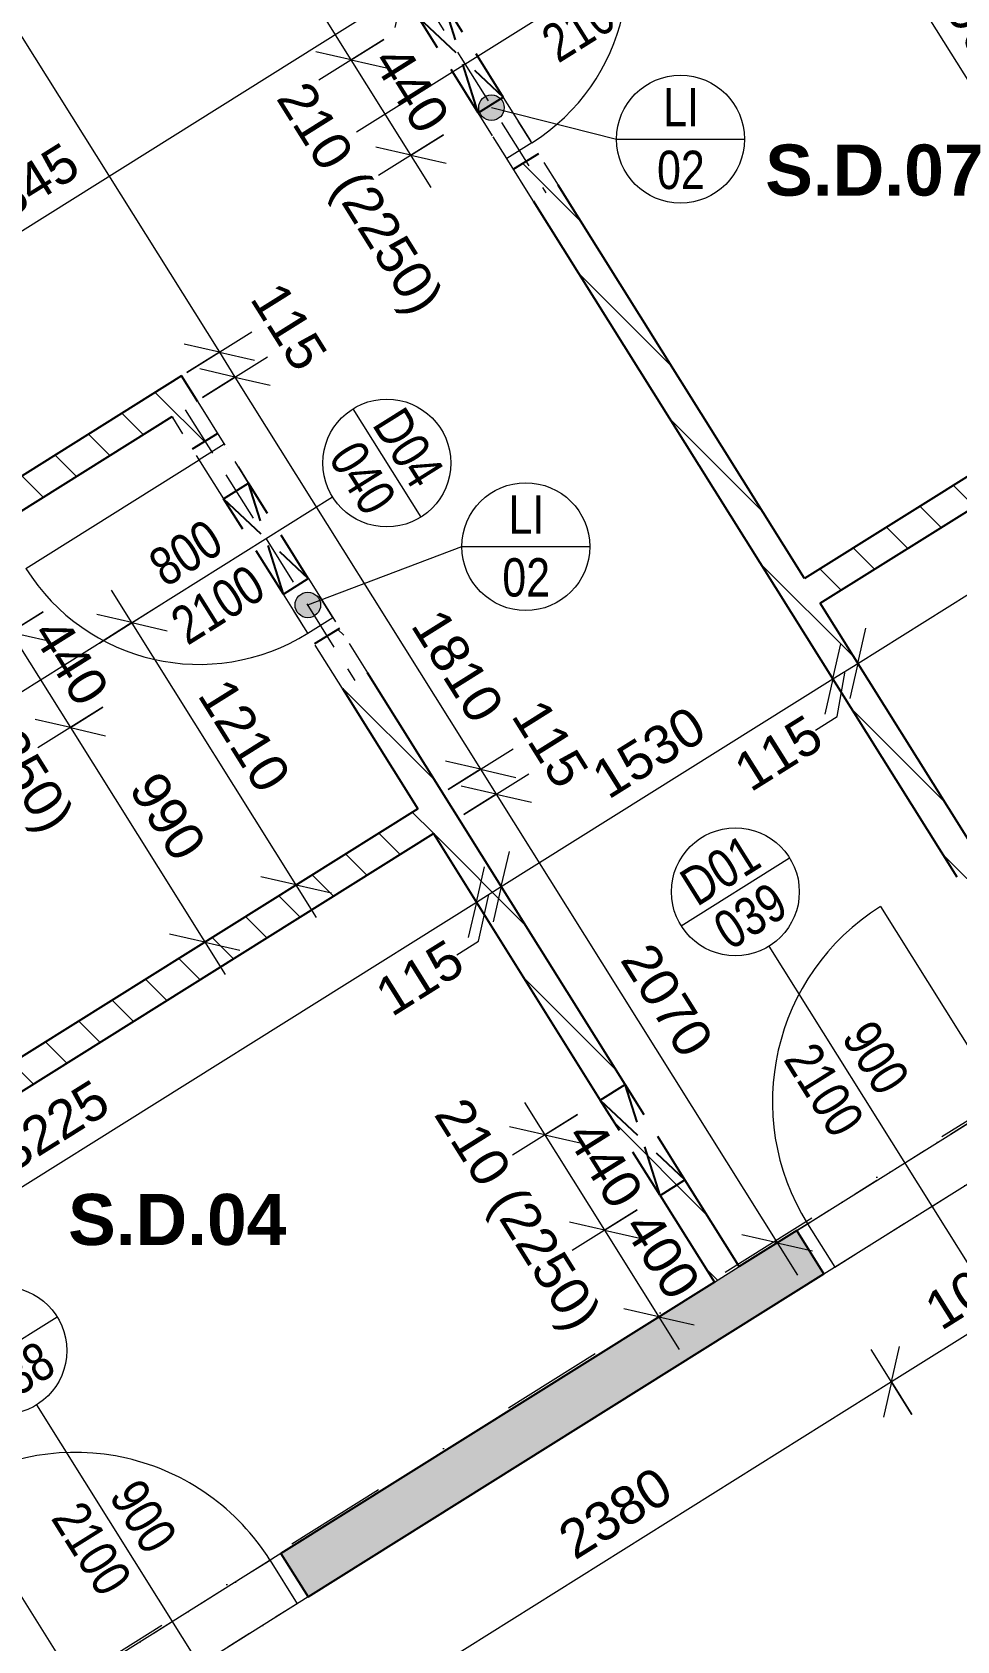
# Model space of a CAD drawing. Header units: millimetres. Extents: x -45523 to 44975, y -3459 to 74573.
# Drawn here: x -30071 to -26455, y 48890 to 55182 of the extents above; entities that cross this region are included whole.
import ezdxf

# ---------------------------------------------------------------- set-up
doc = ezdxf.new("R2010")
doc.units = ezdxf.units.MM
for name, pattern in [('HA_Dash_3mm-S1mm', [300, 200, -100]), ('HA_DashDot_10mm-S3mm', [1000, 400, -300, 0, -300]), ('HA_DashDot_2_2mm-S0_6mm', [220, 100, -60, 0, -60])]:
    doc.linetypes.add(name, pattern=pattern)
for name, color, linetype, lineweight in [('A-____-____-DIMS', 9, 'Continuous', 5), ('A-____-____-DIMS-100', 9, 'Continuous', 5), ('A-AREA-____-IDEN', 9, 'Continuous', 9), ('A-DOOR-____-IDEN', 9, 'Continuous', 9), ('A-DOOR-____-MCUT', 9, 'HA_DashDot_2_2mm-S0_6mm', 9), ('A-DOOR-____-OTLN', 9, 'Continuous', 9), ('A-DOOR-FRAM-MCUT', 9, 'Continuous', 9), ('A-GENM-____-HDLN', 9, 'HA_Dash_3mm-S1mm', 9), ('A-GENM-____-IDEN', 9, 'Continuous', 9), ('A-GENM-____-MCUT', 9, 'HA_Dash_3mm-S1mm', 25), ('A-GENM-____-OTLN', 9, 'Continuous', 9), ('A-WALL-____-MCUT', 9, 'Continuous', 9), ('A-WALL-____-PATT', 9, 'Continuous', 25), ('I-WALL-____-MCUT', 9, 'Continuous', 25), ('S-GRID-____-OTLN', 9, 'Continuous', 5)]:
    doc.layers.add(name, color=color, linetype=linetype, lineweight=lineweight)
doc.styles.add('Arial_2', font='arial.ttf', dxfattribs={"height": 150})
doc.styles.add('Arial_3', font='arial.ttf', dxfattribs={"width": 0.8, "height": 150})
doc.styles.add('Arial_B', font='arialbd.ttf', dxfattribs={"height": 200})
doc.dimstyles.new('Inner_Dimensions', dxfattribs={"dimscale": 304.8, "dimtxt": 153.03891, "dimasz": 0.656168, "dimexe": 0.492126, "dimexo": 0.0625, "dimgap": 0.065617, "dimtad": 1, "dimdec": 0, "dimzin": 0, "dimdsep": 46, "dimtxsty": 'Arial_2', "dimblk1": 'OBLIQUE', "dimblk2": 'OBLIQUE', "dimsah": 1, "dimcen": 0.09, "dimdle": 0.492126, "dimazin": 0, "dimtfac": 1, "dimtdec": 4, "dimtix": 1, "dimtmove": 0, "dimatfit": 3, "dimfxl": 0.492126, "dimfxlon": 1, "dimtvp": 1, "dimtolj": 1, "dimtzin": 0, "dimlwd": 9, "dimlwe": 9, "dimarcsym": 2})
doc.dimstyles.new('Inner_Dimensions_1', dxfattribs={"dimscale": 304.8, "dimtxt": 153.03891, "dimasz": 0.656168, "dimexe": 0.492126, "dimexo": 0.0625, "dimgap": 0.065617, "dimtad": 1, "dimdec": 0, "dimzin": 0, "dimdsep": 46, "dimtxsty": 'Arial_2', "dimblk1": 'OBLIQUE', "dimblk2": 'OBLIQUE', "dimsah": 1, "dimcen": 0.09, "dimdle": 0.492126, "dimazin": 0, "dimtfac": 1, "dimtdec": 4, "dimtix": 1, "dimtmove": 1, "dimatfit": 3, "dimfxl": 0.492126, "dimfxlon": 1, "dimtvp": 1, "dimtolj": 1, "dimtzin": 0, "dimlwd": 9, "dimlwe": 9, "dimarcsym": 2})
doc.dimstyles.new('Inner_Dimensions_2', dxfattribs={"dimscale": 304.8, "dimtxt": 153.03891, "dimasz": 0.656168, "dimexe": 0.492126, "dimexo": 0.0625, "dimgap": 0.065617, "dimtad": 1, "dimdec": 0, "dimzin": 0, "dimdsep": 46, "dimtxsty": 'Arial_2', "dimblk1": 'OBLIQUE', "dimblk2": 'OBLIQUE', "dimsah": 1, "dimcen": 0.09, "dimdle": 0.492126, "dimazin": 0, "dimtfac": 1, "dimtdec": 4, "dimtix": 1, "dimtmove": 2, "dimatfit": 3, "dimfxl": 0.492126, "dimfxlon": 1, "dimtvp": 1, "dimtolj": 1, "dimtzin": 0, "dimlwd": 9, "dimlwe": 9, "dimarcsym": 2})
doc.dimstyles.new('Inner_Dimensions_3', dxfattribs={"dimscale": 304.8, "dimtxt": 153.03891, "dimasz": 0.656168, "dimexe": 0.492126, "dimexo": 0.0625, "dimgap": 0.065617, "dimtad": 1, "dimdec": 0, "dimzin": 0, "dimdsep": 46, "dimtxsty": 'Arial_2', "dimblk1": 'OBLIQUE', "dimblk2": 'OBLIQUE', "dimsah": 1, "dimcen": 0.09, "dimdle": 0.492126, "dimazin": 0, "dimtfac": 1, "dimtdec": 4, "dimtix": 1, "dimtmove": 0, "dimatfit": 3, "dimfxl": 0.492126, "dimfxlon": 1, "dimtvp": 1, "dimtolj": 1, "dimtzin": 0, "dimlwd": 9, "dimlwe": 9, "dimarcsym": 2})
pattern_1 = [(135, (0, 0), (-106.066, -106.066), [])]

# ---------------------------------------------------------------- blocks, each defined once
blk = doc.blocks.new('HA_DR_Single_Swing_Solid - In_900x2100_SKLEP-2273762-1PP_GARAZ')
at = {"layer": 'A-DOOR-____-MCUT'}
for p, q in [((-450, 100), (450, 100)), ((-450, -100), (450, -100))]:
    blk.add_line(p, q, dxfattribs=at)
at = {"layer": 'A-DOOR-____-OTLN'}
for p, q in [((-500, 100), (500, 100)), ((-500, -100), (500, -100))]:
    blk.add_line(p, q, dxfattribs=at)
at = {"layer": 'A-DOOR-____-OTLN', "lineweight": 5}
blk.add_line((450, -1000), (450, -100), dxfattribs=at)
blk.add_arc((450, -100), 900, 180, 270, dxfattribs=at)
at = {"layer": 'A-DOOR-FRAM-MCUT'}
for p, q in [((-500, 100), (-500, -100)), ((-450, -100), (-450, 100)), ((450, 100), (450, -100)), ((500, -100), (500, 100))]:
    blk.add_line(p, q, dxfattribs=at)
blk = doc.blocks.new('HA_DR_Single_Swing_Solid - In_900x2100_SKLEP_CIP-2273793-1PP_GARAZ')
at = {"layer": 'A-DOOR-____-MCUT'}
for p, q in [((-450, 100), (450, 100)), ((-450, -100), (450, -100))]:
    blk.add_line(p, q, dxfattribs=at)
at = {"layer": 'A-DOOR-____-OTLN', "lineweight": 5}
blk.add_line((450, 1000), (450, 100), dxfattribs=at)
at = {"layer": 'A-DOOR-____-OTLN'}
for p, q in [((-500, 100), (500, 100)), ((-500, -100), (500, -100))]:
    blk.add_line(p, q, dxfattribs=at)
at = {"layer": 'A-DOOR-____-OTLN', "lineweight": 5}
blk.add_arc((450, 100), 900, 90, 180, dxfattribs=at)
at = {"layer": 'A-DOOR-FRAM-MCUT'}
for p, q in [((-500, -100), (-500, 100)), ((-450, 100), (-450, -100)), ((450, -100), (450, 100)), ((500, 100), (500, -100))]:
    blk.add_line(p, q, dxfattribs=at)
blk = doc.blocks.new('HA_DR_Single_Swing_Solid - In_800x2100_SKLEP-V13-1PP_GARAZ')
at = {"layer": 'A-DOOR-____-MCUT'}
for p, q in [((-400, 57.5), (-220, 57.5)), ((220, 57.5), (400, 57.5)), ((-400, -57.5), (-220, -57.5)), ((220, -57.5), (400, -57.5))]:
    blk.add_line(p, q, dxfattribs=at)
at = {"layer": 'A-DOOR-____-OTLN', "lineweight": 5}
blk.add_line((400, 857.5), (400, 57.5), dxfattribs=at)
blk.add_arc((400, 57.5), 800, 90, 180, dxfattribs=at)
at = {"layer": 'A-DOOR-FRAM-MCUT'}
for p, q in [((-450, -57.5), (-450, 57.5)), ((-400, 57.5), (-400, -57.5)), ((400, -57.5), (400, 57.5)), ((450, 57.5), (450, -57.5))]:
    blk.add_line(p, q, dxfattribs=at)
blk = doc.blocks.new('HA_DR_Single_Swing_Solid - In_800x2100_SKLEP-V14-1PP_GARAZ')
at = {"layer": 'A-DOOR-____-MCUT'}
for p, q in [((-400, 57.5), (-190, 57.5)), ((250, 57.5), (400, 57.5)), ((-400, -57.5), (-190, -57.5)), ((250, -57.5), (400, -57.5))]:
    blk.add_line(p, q, dxfattribs=at)
at = {"layer": 'A-DOOR-____-OTLN', "lineweight": 5}
blk.add_line((400, -857.5), (400, -57.5), dxfattribs=at)
blk.add_arc((400, -57.5), 800, 180, 270, dxfattribs=at)
at = {"layer": 'A-DOOR-FRAM-MCUT'}
for p, q in [((-450, 57.5), (-450, -57.5)), ((-400, -57.5), (-400, 57.5)), ((400, 57.5), (400, -57.5)), ((450, -57.5), (450, 57.5))]:
    blk.add_line(p, q, dxfattribs=at)
blk = doc.blocks.new('TB_Porotherm KP11_5_1250mm - TB_Porotherm KP11_5_1250mm-V21-1PP_GARAZ')
at = {"layer": 'A-GENM-____-HDLN'}
for p, q in [((-625, 57.5), (-250, 57.5)), ((-625, 0), (-30.2, 0)), ((190.1, 57.5), (625, 57.5)), ((-250, -57.5), (-625, -57.5)), ((-29.8, 0), (625, 0)), ((625, -57.5), (190, -57.5))]:
    blk.add_line(p, q, dxfattribs=at)
blk = doc.blocks.new('TB_Porotherm KP11_5_1250mm - TB_Porotherm KP11_5_1250mm-V22-1PP_GARAZ')
at = {"layer": 'A-GENM-____-HDLN'}
for p, q in [((-625, 57.5), (-220, 57.5)), ((-625, 0), (-0.2, 0)), ((220, 57.5), (625, 57.5)), ((-220, -57.5), (-625, -57.5)), ((0.2, 0), (625, 0)), ((625, -57.5), (220, -57.5))]:
    blk.add_line(p, q, dxfattribs=at)
blk = doc.blocks.new('HA_GM_Opening_Rectangle_WallBased - Default-2342281-1PP_GARAZ')
at = {"layer": 'A-GENM-____-MCUT'}
for p, q in [((345, 57.5), (-95, -57.5)), ((-95, 57.5), (345, -57.5)), ((-95, 57.5), (-95, -57.5)), ((-95, 57.5), (345, 57.5)), ((345, 57.5), (345, -57.5)), ((-95, -57.5), (345, -57.5))]:
    blk.add_line(p, q, dxfattribs=at)
blk = doc.blocks.new('DIMBLOCK117-1PP_GARAZ')
at = {"layer": 'A-____-____-DIMS-100', "lineweight": 9}
for p, q in [((-28413.4, 51906), (-28254.2, 51651.8)), ((-28333.8, 51778.9), (-28413.4, 51906)), ((-28333.8, 51778.9), (-28302.1, 51916.7)), ((-31066.8, 50067), (-28333.8, 51778.9)), ((-28333.8, 51778.9), (-28365.5, 51641.1)), ((-31146.4, 50194.1), (-30987.2, 49939.9)), ((-31066.8, 50067), (-31146.4, 50194.1)), ((-31066.8, 50067), (-31035.1, 50204.8)), ((-31066.8, 50067), (-31098.5, 49929.1))]:
    blk.add_line(p, q, dxfattribs=at)
at = {"layer": 'A-____-____-DIMS-100', "color": 0, "lineweight": 9, "insert": (-30229.5, 50844.8), "char_height": 150, "width": 553.765, "attachment_point": 1, "rotation": 32.06239, "line_spacing_factor": 0.941778, "style": 'Arial_2'}
blk.add_mtext('3225', dxfattribs=at)
blk = doc.blocks.new('_Oblique')
at = {"color": 0, "linetype": 'ByBlock', "lineweight": -2}
blk.add_line((-0.5, -0.5), (0.5, 0.5), dxfattribs=at)
blk = doc.blocks.new('DIMBLOCK118-1PP_GARAZ')
at = {"layer": 'A-____-____-DIMS-100', "lineweight": 9}
for p, q in [((-28236.3, 51839.9), (-28204.7, 51977.8)), ((-28413.4, 51906), (-28254.2, 51651.8)), ((-28333.8, 51778.9), (-28413.4, 51906)), ((-28333.8, 51778.9), (-28302.1, 51916.7)), ((-28316, 51967.1), (-28156.7, 51712.8)), ((-28236.3, 51839.9), (-28316, 51967.1)), ((-28333.8, 51778.9), (-28236.3, 51839.9)), ((-28325.4, 51626.6), (-28285.1, 51809.4)), ((-28236.3, 51839.9), (-28268, 51702.1)), ((-28333.8, 51778.9), (-28365.5, 51641.1)), ((-28410.2, 51573.6), (-28325.4, 51626.6))]:
    blk.add_line(p, q, dxfattribs=at)
at = {"layer": 'A-____-____-DIMS-100', "color": 0, "lineweight": 9, "insert": (-28744.4, 51455.1), "char_height": 150, "width": 415.324, "attachment_point": 1, "rotation": 32.06239, "line_spacing_factor": 0.941778, "style": 'Arial_2'}
blk.add_mtext('115', dxfattribs=at)
blk = doc.blocks.new('DIMBLOCK119-1PP_GARAZ')
at = {"layer": 'A-____-____-DIMS-100', "lineweight": 9}
for p, q in [((-26939.7, 52652.1), (-26908, 52790)), ((-27019.3, 52779.2), (-26860.1, 52525)), ((-26939.7, 52652.1), (-27019.3, 52779.2)), ((-28236.3, 51839.9), (-26939.7, 52652.1)), ((-26939.7, 52652.1), (-26971.4, 52514.3)), ((-28236.3, 51839.9), (-28204.7, 51977.8)), ((-28316, 51967.1), (-28156.7, 51712.8)), ((-28236.3, 51839.9), (-28316, 51967.1)), ((-28236.3, 51839.9), (-28268, 51702.1))]:
    blk.add_line(p, q, dxfattribs=at)
at = {"layer": 'A-____-____-DIMS-100', "color": 0, "lineweight": 9, "insert": (-27897.5, 52305.5), "char_height": 150, "width": 553.765, "attachment_point": 1, "rotation": 32.06239, "line_spacing_factor": 0.941778, "style": 'Arial_2'}
blk.add_mtext('1530', dxfattribs=at)
blk = doc.blocks.new('DIMBLOCK120-1PP_GARAZ')
at = {"layer": 'A-____-____-DIMS-100', "lineweight": 9}
for p, q in [((-26842.2, 52713.2), (-26810.6, 52851)), ((-26939.7, 52652.1), (-26908, 52790)), ((-26921.9, 52840.3), (-26762.6, 52586.1)), ((-26842.2, 52713.2), (-26921.9, 52840.3)), ((-27019.3, 52779.2), (-26860.1, 52525)), ((-26939.7, 52652.1), (-27019.3, 52779.2)), ((-26939.7, 52652.1), (-26842.2, 52713.2)), ((-26922.3, 52505.5), (-26891, 52682.7)), ((-26842.2, 52713.2), (-26873.9, 52575.3)), ((-26939.7, 52652.1), (-26971.4, 52514.3)), ((-27007.1, 52452.4), (-26922.3, 52505.5))]:
    blk.add_line(p, q, dxfattribs=at)
at = {"layer": 'A-____-____-DIMS-100', "color": 0, "lineweight": 9, "insert": (-27341.3, 52334), "char_height": 150, "width": 415.324, "attachment_point": 1, "rotation": 32.06239, "line_spacing_factor": 0.941778, "style": 'Arial_2'}
blk.add_mtext('115', dxfattribs=at)
blk = doc.blocks.new('DIMBLOCK121-1PP_GARAZ')
at = {"layer": 'A-____-____-DIMS-100', "lineweight": 9}
for p, q in [((-24451.5, 54387.7), (-24292.2, 54133.5)), ((-24371.9, 54260.6), (-24451.5, 54387.7)), ((-24371.9, 54260.6), (-24340.2, 54398.4)), ((-26842.2, 52713.2), (-24371.9, 54260.6)), ((-24371.9, 54260.6), (-24403.5, 54122.7)), ((-26842.2, 52713.2), (-26810.6, 52851)), ((-26921.9, 52840.3), (-26762.6, 52586.1)), ((-26842.2, 52713.2), (-26921.9, 52840.3)), ((-26842.2, 52713.2), (-26873.9, 52575.3))]:
    blk.add_line(p, q, dxfattribs=at)
at = {"layer": 'A-____-____-DIMS-100', "color": 0, "lineweight": 9, "insert": (-26109.2, 53425.7), "char_height": 150, "width": 553.765, "attachment_point": 1, "rotation": 32.06239, "line_spacing_factor": 0.941778, "style": 'Arial_2'}
blk.add_mtext('2915', dxfattribs=at)
blk = doc.blocks.new('DIMBLOCK185-1PP_GARAZ')
at = {"layer": 'A-____-____-DIMS-100', "lineweight": 9}
for p, q in [((-28541.9, 55210.1), (-28701.2, 55464.4)), ((-28621.6, 55337.3), (-28589.9, 55475.1)), ((-28494.4, 55416.9), (-31032.6, 53827.1)), ((-28621.6, 55337.3), (-28653.2, 55199.4)), ((-28621.6, 55337.3), (-28541.9, 55210.1)), ((-30953, 53700), (-31112.2, 53954.2)), ((-31032.6, 53827.1), (-31000.9, 53964.9)), ((-31032.6, 53827.1), (-31064.3, 53689.3)), ((-31032.6, 53827.1), (-30953, 53700))]:
    blk.add_line(p, q, dxfattribs=at)
at = {"layer": 'A-____-____-DIMS-100', "color": 0, "lineweight": 9, "insert": (-30347.1, 54509.8), "char_height": 150, "width": 553.765, "attachment_point": 1, "rotation": 32.06125, "line_spacing_factor": 0.941778, "style": 'Arial_2'}
blk.add_mtext('2845', dxfattribs=at)
blk = doc.blocks.new('DIMBLOCK188-1PP_GARAZ')
at = {"layer": 'A-____-____-DIMS-100', "lineweight": 9}
for p, q in [((-30618.8, 56256), (-30873, 56096.7)), ((-30825.5, 56303.5), (-29339, 53930.2)), ((-30745.9, 56176.3), (-30618.8, 56256)), ((-30745.9, 56176.3), (-30883.7, 56208)), ((-30745.9, 56176.3), (-30608, 56144.7)), ((-29466.1, 53850.5), (-29211.9, 54009.8)), ((-29339, 53930.2), (-29476.8, 53961.8)), ((-29339, 53930.2), (-29466.1, 53850.5)), ((-29339, 53930.2), (-29201.1, 53898.5))]:
    blk.add_line(p, q, dxfattribs=at)
at = {"layer": 'A-____-____-DIMS-100', "color": 0, "lineweight": 9, "insert": (-30374, 55987.1), "char_height": 150, "width": 553.765, "attachment_point": 1, "rotation": 302.06125, "line_spacing_factor": 0.941778, "style": 'Arial_2'}
blk.add_mtext('2650', dxfattribs=at)
blk = doc.blocks.new('DIMBLOCK189-1PP_GARAZ')
at = {"layer": 'A-____-____-DIMS-100', "lineweight": 9}
for p, q in [((-29466.1, 53850.5), (-29211.9, 54009.8)), ((-29339, 53930.2), (-29476.8, 53961.8)), ((-29339, 53930.2), (-29466.1, 53850.5)), ((-29339, 53930.2), (-29277.9, 53832.7)), ((-29339, 53930.2), (-29201.1, 53898.5)), ((-29277.9, 53832.7), (-29415.8, 53864.4)), ((-29405.1, 53753.1), (-29150.8, 53912.3)), ((-29277.9, 53832.7), (-29405.1, 53753.1)), ((-29277.9, 53832.7), (-29140.1, 53801))]:
    blk.add_line(p, q, dxfattribs=at)
at = {"layer": 'A-____-____-DIMS-100', "color": 0, "lineweight": 9, "insert": (-29095, 54219.3), "char_height": 150, "width": 415.324, "attachment_point": 1, "rotation": 302.06125, "line_spacing_factor": 0.941778, "style": 'Arial_2'}
blk.add_mtext('115', dxfattribs=at)
blk = doc.blocks.new('DIMBLOCK190-1PP_GARAZ')
at = {"layer": 'A-____-____-DIMS-100', "lineweight": 9}
for p, q in [((-29277.9, 53832.7), (-29415.8, 53864.4)), ((-29405.1, 53753.1), (-29150.8, 53912.3)), ((-29277.9, 53832.7), (-29405.1, 53753.1)), ((-29277.9, 53832.7), (-28317.2, 52298.8)), ((-29277.9, 53832.7), (-29140.1, 53801)), ((-28444.3, 52219.2), (-28190, 52378.4)), ((-28317.2, 52298.8), (-28455, 52330.5)), ((-28317.2, 52298.8), (-28444.3, 52219.2)), ((-28317.2, 52298.8), (-28179.3, 52267.1))]:
    blk.add_line(p, q, dxfattribs=at)
at = {"layer": 'A-____-____-DIMS-100', "color": 0, "lineweight": 9, "insert": (-28466.3, 52941.4), "char_height": 150, "width": 553.765, "attachment_point": 1, "rotation": 302.06125, "line_spacing_factor": 0.941778, "style": 'Arial_2'}
blk.add_mtext('1810', dxfattribs=at)
blk = doc.blocks.new('DIMBLOCK191-1PP_GARAZ')
at = {"layer": 'A-____-____-DIMS-100', "lineweight": 9}
for p, q in [((-28444.3, 52219.2), (-28190, 52378.4)), ((-28317.2, 52298.8), (-28455, 52330.5)), ((-28317.2, 52298.8), (-28444.3, 52219.2)), ((-28317.2, 52298.8), (-28256.1, 52201.3)), ((-28317.2, 52298.8), (-28179.3, 52267.1)), ((-28256.1, 52201.3), (-28393.9, 52233)), ((-28383.2, 52121.7), (-28129, 52281)), ((-28256.1, 52201.3), (-28383.2, 52121.7)), ((-28256.1, 52201.3), (-28118.3, 52169.7))]:
    blk.add_line(p, q, dxfattribs=at)
at = {"layer": 'A-____-____-DIMS-100', "color": 0, "lineweight": 9, "insert": (-28073.2, 52588), "char_height": 150, "width": 415.324, "attachment_point": 1, "rotation": 302.06125, "line_spacing_factor": 0.941778, "style": 'Arial_2'}
blk.add_mtext('115', dxfattribs=at)
blk = doc.blocks.new('DIMBLOCK192-1PP_GARAZ')
at = {"layer": 'A-____-____-DIMS-100', "lineweight": 9}
for p, q in [((-28256.1, 52201.3), (-28393.9, 52233)), ((-28383.2, 52121.7), (-28129, 52281)), ((-28256.1, 52201.3), (-28383.2, 52121.7)), ((-28256.1, 52201.3), (-27077.7, 50319.9)), ((-28256.1, 52201.3), (-28118.3, 52169.7)), ((-27030.2, 50526.7), (-27284.4, 50367.4)), ((-27157.3, 50447.1), (-27030.2, 50526.7)), ((-27157.3, 50447.1), (-27295.1, 50478.7)), ((-27157.3, 50447.1), (-27019.5, 50415.4))]:
    blk.add_line(p, q, dxfattribs=at)
at = {"layer": 'A-____-____-DIMS-100', "color": 0, "lineweight": 9, "insert": (-27647.2, 51633.7), "char_height": 150, "width": 553.765, "attachment_point": 1, "rotation": 302.06125, "line_spacing_factor": 0.941778, "style": 'Arial_2'}
blk.add_mtext('2070', dxfattribs=at)
blk = doc.blocks.new('DIMBLOCK238-1PP_GARAZ')
at = {"layer": 'A-____-____-DIMS-100', "lineweight": 9}
for p, q in [((-25783.3, 50306.6), (-25942.5, 50560.9)), ((-25862.9, 50433.8), (-25831.2, 50571.6)), ((-25862.9, 50433.8), (-26710.4, 49902.9)), ((-25862.9, 50433.8), (-25894.5, 50295.9)), ((-25862.9, 50433.8), (-25783.3, 50306.6)), ((-26630.7, 49775.8), (-26790, 50030)), ((-26710.4, 49902.9), (-26678.7, 50040.8)), ((-26710.4, 49902.9), (-26742, 49765.1)), ((-26710.4, 49902.9), (-26630.7, 49775.8))]:
    blk.add_line(p, q, dxfattribs=at)
at = {"layer": 'A-____-____-DIMS-100', "color": 0, "lineweight": 9, "insert": (-26596.2, 50227.8), "char_height": 150, "width": 553.765, "attachment_point": 1, "rotation": 32.06125, "line_spacing_factor": 0.941778, "style": 'Arial_2'}
blk.add_mtext('1000', dxfattribs=at)
blk = doc.blocks.new('DIMBLOCK239-1PP_GARAZ')
at = {"layer": 'A-____-____-DIMS-100', "lineweight": 9}
for p, q in [((-26630.7, 49775.8), (-26790, 50030)), ((-26710.4, 49902.9), (-26678.7, 50040.8)), ((-26710.4, 49902.9), (-28727.4, 48639.6)), ((-26710.4, 49902.9), (-26742, 49765.1)), ((-26710.4, 49902.9), (-26630.7, 49775.8)), ((-28647.7, 48512.4), (-28807, 48766.7)), ((-28727.4, 48639.6), (-28695.7, 48777.4)), ((-28727.4, 48639.6), (-28759, 48501.7)), ((-28727.4, 48639.6), (-28647.7, 48512.4))]:
    blk.add_line(p, q, dxfattribs=at)
at = {"layer": 'A-____-____-DIMS-100', "color": 0, "lineweight": 9, "insert": (-28028.4, 49330.7), "char_height": 150, "width": 553.765, "attachment_point": 1, "rotation": 32.06125, "line_spacing_factor": 0.941778, "style": 'Arial_2'}
blk.add_mtext('2380', dxfattribs=at)
blk = doc.blocks.new('DIMBLOCK247-1PP_GARAZ')
at = {"layer": 'A-____-____-DIMS-100', "lineweight": 9}
for p, q in [((-28959, 51719.8), (-29760.5, 52999.4)), ((-29808, 52792.7), (-29553.8, 52952)), ((-29680.9, 52872.3), (-29818.7, 52904)), ((-29680.9, 52872.3), (-29808, 52792.7)), ((-29680.9, 52872.3), (-29543.1, 52840.7)), ((-29165.7, 51767.3), (-28911.5, 51926.5)), ((-29038.6, 51846.9), (-29176.4, 51878.6)), ((-29038.6, 51846.9), (-29165.7, 51767.3)), ((-29038.6, 51846.9), (-28900.7, 51815.2))]:
    blk.add_line(p, q, dxfattribs=at)
at = {"layer": 'A-____-____-DIMS-100', "color": 0, "lineweight": 9, "insert": (-29300.2, 52669.2), "char_height": 150, "width": 553.765, "attachment_point": 1, "rotation": 302.06239, "line_spacing_factor": 0.941778, "style": 'Arial_2'}
blk.add_mtext('1210', dxfattribs=at)
blk = doc.blocks.new('HA_TAG_Door_TypeMark_wDimensions - Scale100_Left with Bouble-921058-1PP_GARAZ')
at = {"layer": 'A-DOOR-____-IDEN'}
for p, q in [((-2.5, 13.5), (2.5, 13.5)), ((0, -5), (0, 11))]:
    blk.add_line(p, q, dxfattribs=at)
blk.add_circle((0, 13.5), 2.5, dxfattribs=at)
blk = doc.blocks.new('DIMBLOCK542-1PP_GARAZ')
at = {"layer": 'A-____-____-DIMS-100', "lineweight": 9}
for p, q in [((-14550.7, 10218.7), (-42607.5, 55012.4)), ((-42400.7, 54964.9), (-42655, 54805.6)), ((-42527.9, 54885.2), (-42400.7, 54964.9)), ((-42527.9, 54885.2), (-42665.7, 54916.9)), ((-42527.9, 54885.2), (-42390, 54853.6)), ((-14503.2, 10425.5), (-14757.4, 10266.2)), ((-14630.3, 10345.9), (-14503.2, 10425.5)), ((-14630.3, 10345.9), (-14768.2, 10377.5)), ((-14630.3, 10345.9), (-14492.5, 10314.2))]:
    blk.add_line(p, q, dxfattribs=at)
at = {"layer": 'A-____-____-DIMS-100', "color": 0, "lineweight": 9, "insert": (-28550.2, 32974), "char_height": 150, "width": 692.207, "attachment_point": 1, "rotation": 302.06125, "line_spacing_factor": 0.941778, "style": 'Arial_2'}
blk.add_mtext('52555', dxfattribs=at)
blk = doc.blocks.new('HA_TAG_GM_Products - Generic-588599-1PP_GARAZ')
at = {"layer": 'A-GENM-____-IDEN'}
blk.add_line((-2.5, 0), (2.5, 0), dxfattribs=at)
blk.add_circle((0, 0), 2.5, dxfattribs=at)
blk = doc.blocks.new('DIMBLOCK566-1PP_GARAZ')
at = {"layer": 'A-____-____-DIMS-100', "lineweight": 9}
for p, q in [((-28145.5, 50996.2), (-27832.3, 50496.2)), ((-28065.9, 50869.1), (-28203.7, 50900.8)), ((-27938.8, 50948.7), (-28193, 50789.5)), ((-28065.9, 50869.1), (-27938.8, 50948.7)), ((-28065.9, 50869.1), (-27928.1, 50837.4)), ((-27832.3, 50496.2), (-27970.2, 50527.9)), ((-27705.2, 50575.8), (-27959.5, 50416.6)), ((-27832.3, 50496.2), (-27705.2, 50575.8)), ((-27832.3, 50496.2), (-27694.5, 50464.6))]:
    blk.add_line(p, q, dxfattribs=at)
at = {"layer": 'A-____-____-DIMS-100', "color": 0, "lineweight": 9, "insert": (-27859, 50943.3), "char_height": 150, "width": 415.324, "attachment_point": 1, "rotation": 302.06125, "line_spacing_factor": 0.941778, "style": 'Arial_2'}
blk.add_mtext('440', dxfattribs=at)
blk = doc.blocks.new('DIMBLOCK567-1PP_GARAZ')
at = {"layer": 'A-____-____-DIMS-100', "lineweight": 9}
for p, q in [((-27832.3, 50496.2), (-27970.2, 50527.9)), ((-27705.2, 50575.8), (-27959.5, 50416.6)), ((-27832.3, 50496.2), (-27705.2, 50575.8)), ((-27832.3, 50496.2), (-27540.4, 50030.1)), ((-27832.3, 50496.2), (-27694.5, 50464.6)), ((-27492.9, 50236.8), (-27747.1, 50077.6)), ((-27620, 50157.2), (-27492.9, 50236.8)), ((-27620, 50157.2), (-27757.8, 50188.9)), ((-27620, 50157.2), (-27482.2, 50125.6))]:
    blk.add_line(p, q, dxfattribs=at)
at = {"layer": 'A-____-____-DIMS-100', "color": 0, "lineweight": 9, "insert": (-27636, 50587.4), "char_height": 150, "width": 415.324, "attachment_point": 1, "rotation": 302.06125, "line_spacing_factor": 0.941778, "style": 'Arial_2'}
blk.add_mtext('400', dxfattribs=at)
blk = doc.blocks.new('DIMBLOCK568-1PP_GARAZ')
at = {"layer": 'A-____-____-DIMS-100', "lineweight": 9}
for p, q in [((-30028, 52914.5), (-30282.3, 52755.2)), ((-30234.8, 52962), (-29921.6, 52462)), ((-30155.2, 52834.8), (-30028, 52914.5)), ((-30155.2, 52834.8), (-30293, 52866.5)), ((-30155.2, 52834.8), (-30017.3, 52803.2)), ((-29794.5, 52541.6), (-30048.7, 52382.3)), ((-29921.6, 52462), (-29794.5, 52541.6)), ((-29921.6, 52462), (-30059.4, 52493.6)), ((-29921.6, 52462), (-29783.8, 52430.3))]:
    blk.add_line(p, q, dxfattribs=at)
at = {"layer": 'A-____-____-DIMS-100', "color": 0, "lineweight": 9, "insert": (-29948.3, 52909), "char_height": 150, "width": 415.324, "attachment_point": 1, "rotation": 302.06125, "line_spacing_factor": 0.941778, "style": 'Arial_2'}
blk.add_mtext('440', dxfattribs=at)
blk = doc.blocks.new('DIMBLOCK569-1PP_GARAZ')
at = {"layer": 'A-____-____-DIMS-100', "lineweight": 9}
for p, q in [((-29794.5, 52541.6), (-30048.7, 52382.3)), ((-29921.6, 52462), (-29794.5, 52541.6)), ((-29921.6, 52462), (-30059.4, 52493.6)), ((-29921.6, 52462), (-29316.5, 51495.8)), ((-29921.6, 52462), (-29783.8, 52430.3)), ((-29396.1, 51623), (-29533.9, 51654.6)), ((-29269, 51702.6), (-29523.2, 51543.3)), ((-29396.1, 51623), (-29269, 51702.6)), ((-29396.1, 51623), (-29258.3, 51591.3))]:
    blk.add_line(p, q, dxfattribs=at)
at = {"layer": 'A-____-____-DIMS-100', "color": 0, "lineweight": 9, "insert": (-29568.7, 52303.1), "char_height": 150, "width": 415.324, "attachment_point": 1, "rotation": 302.06125, "line_spacing_factor": 0.941778, "style": 'Arial_2'}
blk.add_mtext('990', dxfattribs=at)
blk = doc.blocks.new('DIMBLOCK572-1PP_GARAZ')
at = {"layer": 'A-____-____-DIMS-100', "lineweight": 9}
for p, q in [((-25714.6, 53882.2), (-27365.5, 56517.8)), ((-27413, 56311), (-27158.8, 56470.3)), ((-27285.9, 56390.7), (-27423.7, 56422.3)), ((-27285.9, 56390.7), (-27413, 56311)), ((-27285.9, 56390.7), (-27148.1, 56359)), ((-25841.7, 53802.5), (-25587.5, 53961.8)), ((-25714.6, 53882.2), (-25852.4, 53913.8)), ((-25714.6, 53882.2), (-25841.7, 53802.5)), ((-25714.6, 53882.2), (-25576.8, 53850.5))]:
    blk.add_line(p, q, dxfattribs=at)
at = {"layer": 'A-____-____-DIMS-100', "color": 0, "lineweight": 9, "insert": (-26440.7, 55445.9), "char_height": 150, "width": 553.765, "attachment_point": 1, "rotation": 302.06239, "line_spacing_factor": 0.941778, "style": 'Arial_2'}
blk.add_mtext('2960', dxfattribs=at)
blk = doc.blocks.new('DIMBLOCK573-1PP_GARAZ')
at = {"layer": 'A-____-____-DIMS-100', "lineweight": 9}
for p, q in [((-28696.2, 55153.3), (-28950.4, 54994.1)), ((-28823.3, 55073.7), (-28696.2, 55153.3)), ((-28823.3, 55073.7), (-28961.2, 55105.4)), ((-28510.1, 54573.7), (-28823.3, 55073.7)), ((-28823.3, 55073.7), (-28685.5, 55042)), ((-28462.6, 54780.4), (-28716.9, 54621.2)), ((-28589.8, 54700.8), (-28462.6, 54780.4)), ((-28589.8, 54700.8), (-28727.6, 54732.5)), ((-28589.8, 54700.8), (-28451.9, 54669.1))]:
    blk.add_line(p, q, dxfattribs=at)
at = {"layer": 'A-____-____-DIMS-100', "color": 0, "lineweight": 9, "insert": (-28616.4, 55147.9), "char_height": 150, "width": 415.324, "attachment_point": 1, "rotation": 302.06125, "line_spacing_factor": 0.941778, "style": 'Arial_2'}
blk.add_mtext('440', dxfattribs=at)
blk = doc.blocks.new('DIMBLOCK574-1PP_GARAZ')
at = {"layer": 'A-____-____-DIMS-100', "lineweight": 9}
for p, q in [((-28823.3, 55073.7), (-29940.7, 56857.6)), ((-29861.1, 56730.5), (-29998.9, 56762.2)), ((-29988.2, 56650.9), (-29734, 56810.1)), ((-29861.1, 56730.5), (-29988.2, 56650.9)), ((-29861.1, 56730.5), (-29723.3, 56698.9)), ((-28696.2, 55153.3), (-28950.4, 54994.1)), ((-28823.3, 55073.7), (-28696.2, 55153.3)), ((-28823.3, 55073.7), (-28961.2, 55105.4)), ((-28823.3, 55073.7), (-28685.5, 55042))]:
    blk.add_line(p, q, dxfattribs=at)
at = {"layer": 'A-____-____-DIMS-100', "color": 0, "lineweight": 9, "insert": (-29282.7, 56211.6), "char_height": 150, "width": 553.765, "attachment_point": 1, "rotation": 302.06125, "line_spacing_factor": 0.941778, "style": 'Arial_2'}
blk.add_mtext('1955', dxfattribs=at)

msp = doc.modelspace()

# ---------------------------------------------------------------- hatches: boundary and pattern name
at = {"layer": 'A-GENM-____-IDEN'}
h = msp.add_hatch(color=256, dxfattribs=at)
edge = h.paths.add_edge_path()
edge.add_arc((-28274.8, 54886.6), 50, 0, 360)
h = msp.add_hatch(color=256, dxfattribs=at)
edge = h.paths.add_edge_path()
edge.add_arc((-28992.9, 52941.6), 50, 0, 360)
at = {"layer": 'A-WALL-____-PATT', "lineweight": 5}
h = msp.add_hatch(dxfattribs=at)
h.set_pattern_fill('FP_2', color=256, style=0, pattern_type=2)
h.set_pattern_definition(pattern_1)
h.paths.add_polyline_path([(-26009, 51166.3), (-25911.6, 51227.4), (-28090.8, 54706.5), (-28188.3, 54645.5), (-26167.1, 51418.7)])
h.paths.add_polyline_path([(-28666, 55408.2), (-28568.5, 55469.3), (-28682.7, 55651.5), (-28780.1, 55590.4)])
h = msp.add_hatch(dxfattribs=at)
h.set_pattern_fill('FP_2', color=256, style=0, pattern_type=2)
h.set_pattern_definition(pattern_1)
h.paths.add_polyline_path([(-26989.3, 52948), (-24518.9, 54495.4), (-24580, 54592.8), (-27050.4, 53045.5)])
at = {"layer": 'A-WALL-____-PATT', "lineweight": 9}
h = msp.add_hatch(color=256, dxfattribs=at)
h.paths.add_polyline_path([(-34826.7, 45407), (-32987.7, 46559), (-33093.9, 46728.5), (-34932.9, 45576.5)])
h.paths.add_polyline_path([(-32140.3, 47089.8), (-29839.4, 48531), (-29945.5, 48700.5), (-32246.4, 47259.3)])
h.paths.add_polyline_path([(-28991.9, 49061.9), (-26974.9, 50325.3), (-27081.1, 50494.8), (-29098.1, 49231.4)])
h.paths.add_polyline_path([(-26127.5, 50856.1), (-24457.9, 51901.9), (-24564.1, 52071.4), (-26233.6, 51025.6), (-26167.1, 50919.4)])
h.paths.add_polyline_path([(-23610.5, 52432.7), (-23030, 52796.4), (-23136.1, 52965.9), (-23716.6, 52602.2)])
h.paths.add_polyline_path([(-22182.5, 53327.2), (-20508.7, 54375.6), (-20614.9, 54545.1), (-22288.6, 53496.7)])
at = {"layer": 'A-WALL-____-PATT', "lineweight": 5}
h = msp.add_hatch(dxfattribs=at)
h.set_pattern_fill('FP_2', color=256, style=0, pattern_type=2)
h.set_pattern_definition(pattern_1)
h.paths.add_polyline_path([(-27403.1, 50293.1), (-27305.7, 50354.1), (-28868.9, 52849.9), (-28966.4, 52788.9), (-28501.9, 52047.4)])
h.paths.add_polyline_path([(-29444.1, 53551.6), (-29346.7, 53612.6), (-29487.3, 53837.2), (-29584.8, 53776.2), (-29523.8, 53678.7)])
h = msp.add_hatch(dxfattribs=at)
h.set_pattern_fill('FP_2', color=256, style=0, pattern_type=2)
h.set_pattern_definition(pattern_1)
h.paths.add_polyline_path([(-32256.8, 51966.8), (-29523.8, 53678.7), (-29584.8, 53776.2), (-32317.9, 52064.3)])
h = msp.add_hatch(dxfattribs=at)
h.set_pattern_fill('FP_2', color=256, style=0, pattern_type=2)
h.set_pattern_definition(pattern_1)
h.paths.add_polyline_path([(-31235, 50335.4), (-28501.9, 52047.4), (-28563, 52144.8), (-31296, 50432.9)])

# ---------------------------------------------------------------- linework, layer by layer
at = {"layer": 'A-GENM-____-IDEN'}
for p, q in [((-28274.8, 54886.6), (-27785.5, 54763.4)), ((-28992.9, 52941.6), (-28390.6, 53169.6))]:
    msp.add_line(p, q, dxfattribs=at)
for centre in [(-28274.8, 54886.6), (-28992.9, 52941.6)]:
    msp.add_circle(centre, 50, dxfattribs=at)
at = {"layer": 'A-WALL-____-MCUT'}
msp.add_line((-27403.1, 50293.1), (-27305.7, 50354.1), dxfattribs=at)
at = {"layer": 'I-WALL-____-MCUT'}
for p, q in [((-28090.8, 54706.5), (-28188.3, 54645.5)), ((-27050.4, 53045.5), (-28013.8, 54583.6)), ((-24580, 54592.8), (-27050.4, 53045.5)), ((-28111.3, 54522.6), (-26455, 51878.2)), ((-26989.3, 52948), (-24518.9, 54495.4)), ((-29487.3, 53837.2), (-30601.7, 53139.2)), ((-29423.7, 53735.6), (-29487.3, 53837.2)), ((-32256.8, 51966.8), (-29523.8, 53678.7)), ((-29523.8, 53678.7), (-29521.1, 53674.5)), ((-29444.1, 53551.6), (-29346.7, 53612.6)), ((-26357.5, 51939.3), (-26989.3, 52948)), ((-28868.9, 52849.9), (-28966.4, 52788.9)), ((-27751.6, 51066), (-28760.1, 52676.1)), ((-28857.6, 52615.1), (-28563, 52144.8)), ((-28563, 52144.8), (-31296, 50432.9)), ((-31235, 50335.4), (-28501.9, 52047.4)), ((-28501.9, 52047.4), (-27849.1, 51005)), ((-27305.7, 50354.1), (-27518, 50693.1)), ((-27615.4, 50632), (-27403.1, 50293.1)), ((-27081.1, 50494.8), (-27305.7, 50354.1)), ((-26974.9, 50325.3), (-27081.1, 50494.8)), ((-27403.1, 50293.1), (-29098.1, 49231.4)), ((-28991.9, 49061.9), (-26974.9, 50325.3)), ((-29098.1, 49231.4), (-28991.9, 49061.9))]:
    msp.add_line(p, q, dxfattribs=at)
at = {"layer": 'S-GRID-____-OTLN', "linetype": 'HA_DashDot_10mm-S3mm', "lineweight": 9}
msp.add_line((-36683.8, 44492.3), (-11925.6, 59999.7), dxfattribs=at)

# ---------------------------------------------------------------- block references
at = {"layer": 'A-DOOR-____-IDEN'}
for p, xscale, yscale, zscale, rotation in [((-28378.4, 55057.4), 99.99999999999991, 99.99999999999991, 99.99999999999991, 302.0612494774554), ((-29828.2, 52780.1), 99.99999999999991, 99.99999999999991, 99.99999999999991, 302.0612494774554), ((-26604.3, 50675.5), 99.99999999999993, 99.99999999999993, 99.99999999999993, 32.06238575571624), ((-29468.7, 48881.2), 99.99999999999993, 99.99999999999993, 99.99999999999993, 32.06238575571609)]:
    msp.add_blockref('HA_TAG_Door_TypeMark_wDimensions - Scale100_Left with Bouble-921058-1PP_GARAZ', p, dxfattribs=dict(at, xscale=xscale, yscale=yscale, zscale=zscale, rotation=rotation))
at = {"layer": 'A-DOOR-____-OTLN'}
for name, p, rotation in [('HA_DR_Single_Swing_Solid - In_800x2100_SKLEP-V14-1PP_GARAZ', (-28378.4, 55057.4), 122.0612494774555), ('HA_DR_Single_Swing_Solid - In_800x2100_SKLEP-V13-1PP_GARAZ', (-29156.5, 53200.8), 122.0612494774555), ('HA_DR_Single_Swing_Solid - In_900x2100_SKLEP_CIP-2273793-1PP_GARAZ', (-26604.3, 50675.5), 32.06238575571615), ('HA_DR_Single_Swing_Solid - In_900x2100_SKLEP-2273762-1PP_GARAZ', (-29468.7, 48881.2), 212.0623857557162)]:
    msp.add_blockref(name, p, dxfattribs=dict(at, rotation=rotation))
at = {"layer": 'A-GENM-____-IDEN', "xscale": 99.99999999999993, "yscale": 99.99999999999993, "zscale": 99.99999999999993}
for p in [(-27535.5, 54763.4), (-28140.6, 53169.6)]:
    msp.add_blockref('HA_TAG_GM_Products - Generic-588599-1PP_GARAZ', p, dxfattribs=at)
at = {"layer": 'A-GENM-____-OTLN', "rotation": 302.0623857557155}
for name, p in [('TB_Porotherm KP11_5_1250mm - TB_Porotherm KP11_5_1250mm-V22-1PP_GARAZ', (-28394.3, 55082.8)), ('TB_Porotherm KP11_5_1250mm - TB_Porotherm KP11_5_1250mm-V21-1PP_GARAZ', (-29140.6, 53175.3))]:
    msp.add_blockref(name, p, dxfattribs=at)
at = {"layer": 'A-GENM-____-OTLN', "linetype": 'HA_Dash_3mm-S1mm', "lineweight": 25, "rotation": 122.0612494774555}
for p in [(-28328, 54976.9), (-29090.2, 53094.8), (-27617.2, 50743.1)]:
    msp.add_blockref('HA_GM_Opening_Rectangle_WallBased - Default-2342281-1PP_GARAZ', p, dxfattribs=at)

# ---------------------------------------------------------------- texts
at = {"layer": 'A-AREA-____-IDEN', "lineweight": 5, "char_height": 200, "width": 1058.227, "attachment_point": 1, "style": 'Arial_B'}
for s, insert in [('S.D.07', (-27204.3, 54742.4)), ('S.D.04', (-29930.5, 50638.2))]:
    msp.add_mtext(s, dxfattribs=dict(at, insert=insert))
at = {"layer": 'A-DOOR-____-IDEN', "lineweight": 5, "char_height": 150, "attachment_point": 1, "style": 'Arial_3'}
for s, insert, width, rotation in [('2100', (-28093.3, 55185.3), 461.772, 32.06125), ('D04', (-28617.3, 53726.8), 378.396, 302.06125), ('040', (-28788.6, 53597), 346.329, 302.06125), ('800', (-29629.1, 53135.1), 346.329, 32.06125), ('2100', (-29543.1, 52908), 461.772, 32.06125), ('D01', (-27551, 51886.4), 378.396, 32.06239), ('039', (-27421.2, 51715), 346.329, 32.06239), ('900', (-26781.4, 51329.5), 346.329, 302.06239), ('2100', (-27008.4, 51243.5), 461.772, 302.06239), ('038', (-30285.7, 49920.8), 346.329, 32.06239), ('900', (-29645.8, 49535.3), 346.329, 302.06239), ('2100', (-29872.9, 49449.2), 461.772, 302.06239)]:
    msp.add_mtext(s, dxfattribs=dict(at, insert=insert, width=width, rotation=rotation))
at = {"layer": 'A-GENM-____-IDEN', "lineweight": 5, "char_height": 150, "width": 1258.649, "attachment_point": 1, "rotation": 302.06125, "style": 'Arial_2'}
for insert in [(-28992.2, 55003.3), (-30435.9, 52976.9), (-28375.4, 51029.1)]:
    msp.add_mtext('210 (2250)', dxfattribs=dict(at, insert=insert))
at = {"layer": 'A-GENM-____-IDEN', "lineweight": 5, "char_height": 150, "attachment_point": 1, "style": 'Arial_3'}
for s, insert, width in [('LI', (-27603.2, 54963.7), 173.164), ('02', (-27627.2, 54718.2), 230.886), ('LI', (-28208.2, 53369.9), 173.164), ('02', (-28232.2, 53124.4), 230.886)]:
    msp.add_mtext(s, dxfattribs=dict(at, insert=insert, width=width))

# ---------------------------------------------------------------- dimensions: what is measured, and where the dimension line sits
at = {"layer": 'A-____-____-DIMS', "lineweight": 9}
for base, p1, p2, angle, dimstyle, override, picture, middle in [((-29861.1, 56730.5), (-28696.2, 55153.3), (-29988.2, 56650.9), 302.06125, 'Inner_Dimensions_3', {"dimpost": '<>', "dimfxl": 1977.883965}, 'DIMBLOCK574-1PP_GARAZ', (-29260.4, 55953.4)), ((-27285.9, 56390.7), (-25841.7, 53802.5), (-27413, 56311), 302.06239, 'Inner_Dimensions_3', {"dimpost": '<>', "dimfxl": 2959.999999}, 'DIMBLOCK572-1PP_GARAZ', (-26418.4, 55187.7)), ((-28823.3, 55073.7), (-28462.6, 54780.4), (-28696.2, 55153.3), 302.06125, 'Inner_Dimensions_3', {"dimpost": '<>', "dimfxl": 440}, 'DIMBLOCK573-1PP_GARAZ', (-28624.7, 54938.5)), ((-42527.9, 54885.2), (-14503.2, 10425.5), (-42400.7, 54964.9), 302.06125, 'Inner_Dimensions_3', {"dimpost": '<>', "dimfxl": 52555.000089}, 'DIMBLOCK542-1PP_GARAZ', (-28497.2, 32666.8)), ((-29680.9, 52872.3), (-29165.7, 51767.3), (-29808, 52792.7), 302.06239, 'Inner_Dimensions', {"dimpost": '<>', "dimfxl": 1209.972447}, 'DIMBLOCK247-1PP_GARAZ', (-29277.9, 52410.9)), ((-29921.6, 52462), (-30028, 52914.5), (-29794.5, 52541.6), 302.06125, 'Inner_Dimensions_3', {"dimpost": '<>', "dimfxl": 440}, 'DIMBLOCK568-1PP_GARAZ', (-29956.5, 52699.7)), ((-26939.7, 52652.1), (-28316, 51967.1), (-27019.3, 52779.2), 32.06239, 'Inner_Dimensions', {"dimpost": '<>', "dimfxl": 1530}, 'DIMBLOCK119-1PP_GARAZ', (-27639.3, 52327.9)), ((-29396.1, 51623), (-29794.5, 52541.6), (-29269, 51702.6), 302.06125, 'Inner_Dimensions_3', {"dimpost": '<>', "dimfxl": 989.980813}, 'DIMBLOCK569-1PP_GARAZ', (-29577, 52093.7)), ((-27157.3, 50447.1), (-28383.2, 52121.7), (-27030.2, 50526.7), 302.06125, 'Inner_Dimensions', {"dimpost": '<>', "dimfxl": 2091.620467}, 'DIMBLOCK192-1PP_GARAZ', (-27624.9, 51375.5)), ((-27832.3, 50496.2), (-27938.8, 50948.7), (-27705.2, 50575.8), 302.06125, 'Inner_Dimensions_3', {"dimpost": '<>', "dimfxl": 440}, 'DIMBLOCK566-1PP_GARAZ', (-27867.3, 50733.9)), ((-27620, 50157.2), (-27705.2, 50575.8), (-27492.9, 50236.8), 302.06125, 'Inner_Dimensions_3', {"dimpost": '<>', "dimfxl": 400}, 'DIMBLOCK567-1PP_GARAZ', (-27644.3, 50378)), ((-26710.4, 49902.9), (-25783.3, 50306.6), (-26630.7, 49775.8), 32.06125, 'Inner_Dimensions', {"dimpost": '<>', "dimfxl": 1000}, 'DIMBLOCK238-1PP_GARAZ', (-26337.9, 50250.2)), ((-28727.4, 48639.6), (-26630.7, 49775.8), (-28647.7, 48512.4), 32.06125, 'Inner_Dimensions', {"dimpost": '<>', "dimfxl": 2380}, 'DIMBLOCK239-1PP_GARAZ', (-27770.2, 49353.1))]:
    dim = msp.add_linear_dim(base=base, p1=p1, p2=p2, angle=angle, dimstyle=dimstyle, override=override, dxfattribs=at)
    dim.commit()
    dim.dimension.update_dxf_attribs({"geometry": picture, "text_midpoint": middle})
for base, p1, p2, angle, dimstyle, override, picture, middle, turn in [((-29339, 53930.2), (-30618.8, 56256), (-29466.1, 53850.5), 302.06125, 'Inner_Dimensions_2', {"dimpost": '<>', "dimfxl": 2667.328793}, 'DIMBLOCK188-1PP_GARAZ', (-30311.7, 55699.4), 302.06125), ((-31032.6, 53827.1), (-28541.9, 55210.1), (-30953, 53700), 32.06125, 'Inner_Dimensions_2', {"dimpost": '<>', "dimfxl": 2844.958472}, 'DIMBLOCK185-1PP_GARAZ', (-30059.3, 54572.1), 32.06125), ((-24371.9, 54260.6), (-26921.9, 52840.3), (-24451.5, 54387.7), 32.06239, 'Inner_Dimensions_2', {"dimpost": '<>', "dimfxl": 2915}, 'DIMBLOCK121-1PP_GARAZ', (-25821.4, 53488), 32.06239), ((-29277.9, 53832.7), (-29466.1, 53850.5), (-29405.1, 53753.1), 302.06125, 'Inner_Dimensions_2', {"dimpost": '<>', "dimfxl": 115}, 'DIMBLOCK189-1PP_GARAZ', (-29069.5, 53990.3), 302.06125), ((-28317.2, 52298.8), (-29405.1, 53753.1), (-28444.3, 52219.2), 302.06125, 'Inner_Dimensions_2', {"dimpost": '<>', "dimfxl": 1809.961317}, 'DIMBLOCK190-1PP_GARAZ', (-28404, 52653.6), 302.06125), ((-26842.2, 52713.2), (-27019.3, 52779.2), (-26921.9, 52840.3), 32.06239, 'Inner_Dimensions_1', {"dimpost": '<>', "dimfxl": 115}, 'DIMBLOCK120-1PP_GARAZ', (-27112.2, 52359.5), 32.06239), ((-28256.1, 52201.3), (-28444.3, 52219.2), (-28383.2, 52121.7), 302.06125, 'Inner_Dimensions_2', {"dimpost": '<>', "dimfxl": 115}, 'DIMBLOCK191-1PP_GARAZ', (-28047.7, 52358.9), 302.06125), ((-28236.3, 51839.9), (-28413.4, 51906), (-28316, 51967.1), 32.06239, 'Inner_Dimensions_1', {"dimpost": '<>', "dimfxl": 115}, 'DIMBLOCK118-1PP_GARAZ', (-28515.3, 51480.6), 32.06239), ((-28333.8, 51778.9), (-31146.4, 50194.1), (-28413.4, 51906), 32.06239, 'Inner_Dimensions_2', {"dimpost": '<>', "dimfxl": 3224.898721}, 'DIMBLOCK117-1PP_GARAZ', (-29941.8, 50907.1), 32.06239)]:
    dim = msp.add_linear_dim(base=base, p1=p1, p2=p2, angle=angle, dimstyle=dimstyle, override=override, dxfattribs=at)
    dim.commit()
    dim.dimension.update_dxf_attribs({"geometry": picture, "text_midpoint": middle, "dimtype": 160, "text_rotation": turn})

doc.saveas('drawing.dxf')
